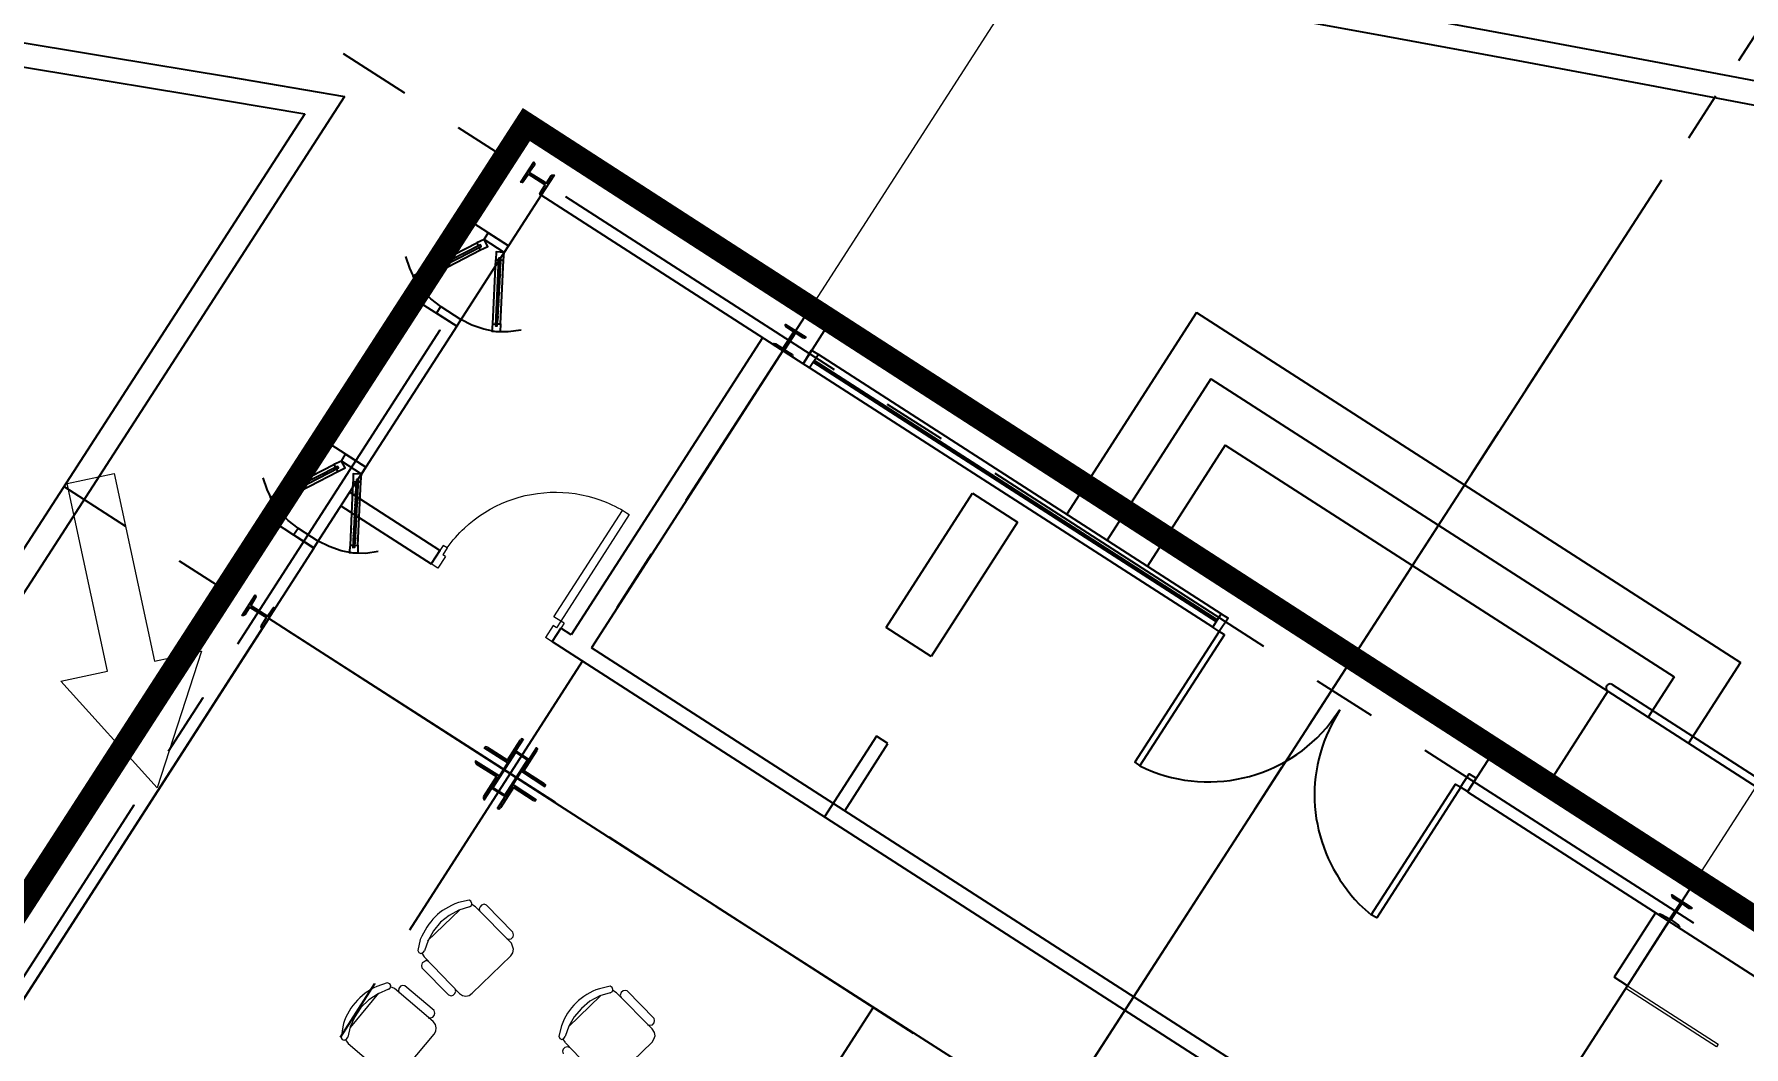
# Model space of a CAD drawing. Header units: inches. Extents: x -48022 to 80112, y -8164 to 5118.
# Drawn here: x 63636.1 to 64063.7, y -316.3 to -63 of the extents above; entities that cross this region are included whole.
import ezdxf
from ezdxf.xclip import XClip

# ---------------------------------------------------------------- set-up
doc = ezdxf.new("R2010")
doc.units = ezdxf.units.IN
doc.header["$LTSCALE"] = 10
doc.header["$XCLIPFRAME"] = 0
doc.header["$PDMODE"] = 32
doc.linetypes.add('Amconstr', pattern=[9999, 9999, 0])
doc.linetypes.add('CENTER', pattern=[2, 1.25, -0.25, 0.25, -0.25])
doc.layers.add('1_CAR', color=1, linetype='Continuous', lineweight=0)
doc.layers.add('A-DOOR', color=2, linetype='Continuous', lineweight=20)
for name, color, linetype in [('1_DIM', 1, 'Continuous'), ('coches', 7, 'Continuous'), ('FURN', 6, 'Continuous'), ('Plot Boundary', 1, 'Continuous'), ('RAMP LINE', 1, 'Continuous'), ('ROAD CL', 251, 'CENTER'), ('roads & footpath', 161, 'Continuous')]:
    doc.layers.add(name, color=color, linetype=linetype)
doc.styles.get("Standard").update_dxf_attribs({"font": 'sanss___.ttf'})
doc.dimstyles.new('STANDARD_WS', dxfattribs={"dimscale": 180, "dimtxt": 0.18, "dimasz": 0.0625, "dimexe": 0.1875, "dimexo": 0.0625, "dimgap": 0.09375, "dimtad": 0, "dimdec": 0, "dimzin": 3, "dimdsep": 46, "dimlunit": 4, "dimtxsty": 'Standard', "dimblk": 'DOT', "dimcen": 0.09375, "dimadec": 3, "dimazin": 0, "dimtfac": 1, "dimtdec": 0, "dimtofl": 0, "dimtmove": 1, "dimatfit": 3, "dimldrblk": 'CLOSED', "dimfxl": 0, "dimfrac": 2, "dimtolj": 1, "dimtzin": 3, "dimarcsym": 0})

# ---------------------------------------------------------------- blocks, each defined once
blk = doc.blocks.new('D 90')
at = {"color": 0, "linetype": 'ByBlock'}
for p, q in [((65291.7, 3446.52), (65292.8, 3446.52)), ((65291.7, 3446.52), (65291.7, 3440.52)), ((65292.8, 3446.52), (65292.8, 3444.33)), ((65329.76, 3446.52), (65329.76, 3444.33)), ((65329.76, 3446.52), (65331.07, 3446.52)), ((65331.07, 3446.52), (65331.07, 3440.52)), ((65292.8, 3444.33), (65293.89, 3444.33)), ((65293.89, 3444.33), (65293.89, 3440.52)), ((65328.89, 3444.33), (65328.89, 3440.52)), ((65328.89, 3444.33), (65328.89, 3440.52)), ((65328.89, 3444.33), (65329.76, 3444.33)), ((65291.7, 3440.52), (65293.89, 3440.52)), ((65328.89, 3440.52), (65331.07, 3440.52))]:
    blk.add_line(p, q, dxfattribs=at)
blk.add_lwpolyline([(65292.8, 3481.17), (65292.8, 3446.52), (65294.99, 3446.52), (65294.99, 3481.1)], dxfattribs=at)
blk.add_arc((65293.38, 3444.75), 36.43, 2.794, 90.9148, dxfattribs=at)
blk = doc.blocks.new('pdf plan')
at = {"color": 250, "linetype": 'Continuous', "lineweight": -2}
for p, q in [((602.512, 342.609), (601.983, 343.188)), ((601.999, 343.188), (602.594, 342.659)), ((611.46, 342.096), (612.088, 342.559))]:
    blk.add_line(p, q, dxfattribs=at)
at = {"color": 250, "linetype": 'Continuous', "lineweight": 20}
for p, q in [((607.639, 305.576), (607.639, 305.03)), ((609.012, 302.847), (609.492, 302.615))]:
    blk.add_line(p, q, dxfattribs=at)
at = {"color": 250, "linetype": 'Continuous', "lineweight": 9}
for p, q in [((602.082, 299.738), (602.082, 299.208)), ((603.455, 297.008), (603.951, 296.777)), ((605.175, 294.991), (605.241, 294.461)), ((606.812, 292.41), (607.308, 292.228))]:
    blk.add_line(p, q, dxfattribs=at)
at = {"color": 250, "linetype": 'Continuous', "lineweight": 5}
for points in [[(560.219, 411.961), (613.809, 358.338), (613.809, 358.338)], [(610.732, 306.999), (610.6, 307.098), (610.467, 307.197), (610.302, 307.197), (610.104, 307.131)], [(610.732, 306.999), (612.121, 304.749), (612.121, 304.749)], [(611.989, 304.154), (609.872, 302.864), (609.872, 302.864)]]:
    blk.add_lwpolyline(points, dxfattribs=at)
at = {"color": 250, "linetype": 'Continuous', "lineweight": -2}
for points in [[(607.226, 348.414), (633.623, 374.845), (635.707, 372.794), (637.328, 374.448), (633.623, 378.153), (605.572, 350.068)], [(615.76, 357.081), (615.826, 357.114), (615.893, 357.081), (615.066, 356.287), (615.032, 356.32), (615.066, 356.387), (615.363, 356.717), (614.702, 357.412), (614.371, 357.081), (614.305, 357.081), (614.239, 357.081), (615.066, 357.908), (615.099, 357.875), (615.066, 357.776), (614.768, 357.478), (615.429, 356.784)], [(606.928, 348.133), (606.382, 348.679), (606.663, 348.96), (607.209, 348.414)], [(612.088, 342.559), (606.729, 347.918), (606.928, 348.15), (612.287, 342.791)], [(596.756, 337.978), (596.194, 338.524), (596.475, 338.805), (597.021, 338.242)], [(602.611, 333.082), (597.236, 338.457), (597.021, 338.242), (602.379, 332.867)], [(579.968, 321.19), (569.234, 310.455), (571.301, 308.371), (569.647, 306.717), (565.926, 310.455), (578.314, 322.827)], [(579.968, 321.19), (579.406, 321.736), (579.687, 322.017), (580.233, 321.454)], [(579.406, 320.76), (579.472, 320.776), (579.554, 320.76), (578.727, 319.933), (578.694, 319.999), (578.727, 320.082), (579.025, 320.379), (578.347, 321.074), (578.033, 320.76), (577.967, 320.743), (577.917, 320.76), (578.727, 321.587), (578.761, 321.521), (578.727, 321.454), (578.413, 321.14), (579.108, 320.445)], [(568.407, 309.744), (568.44, 309.695), (568.407, 309.628), (567.58, 310.455), (567.646, 310.472), (567.728, 310.455), (568.026, 310.125), (568.721, 310.836), (568.407, 311.134), (568.39, 311.183), (568.407, 311.282), (569.234, 310.455), (569.167, 310.406), (569.101, 310.455), (568.787, 310.753), (568.109, 310.075)], [(571.582, 308.107), (570.755, 307.28), (570.474, 307.544), (571.301, 308.371)], [(571.797, 307.776), (574.989, 306.932), (575.006, 307.015), (571.814, 307.892)], [(572.194, 307.693), (571.996, 307.743), (572.029, 307.826), (572.211, 307.759)], [(572.475, 307.611), (572.277, 307.677), (572.293, 307.743), (572.492, 307.693)], [(572.757, 307.544), (572.575, 307.594), (572.591, 307.677), (572.79, 307.611)], [(573.038, 307.462), (572.856, 307.528), (572.872, 307.594), (573.054, 307.544)], [(573.319, 307.396), (573.12, 307.445), (573.154, 307.511), (573.335, 307.462)], [(571.814, 303.839), (571.913, 303.873), (571.053, 307.065), (570.97, 307.048)], [(573.617, 307.313), (573.418, 307.379), (573.435, 307.445), (573.633, 307.379)], [(573.881, 307.247), (573.699, 307.296), (573.716, 307.362), (573.914, 307.313)], [(574.162, 307.164), (573.964, 307.214), (573.997, 307.296), (574.179, 307.23)], [(574.46, 307.081), (574.262, 307.147), (574.295, 307.214), (574.46, 307.164)], [(574.741, 307.015), (574.543, 307.065), (574.559, 307.147), (574.758, 307.081)], [(572.955, 303.426), (574.609, 305.08), (580.381, 299.291), (578.727, 297.637)], [(574.609, 305.08), (573.782, 304.253), (573.501, 304.518), (574.328, 305.345)], [(595.648, 304.518), (595.582, 304.567), (595.515, 304.518), (596.475, 303.575), (597.451, 304.518), (597.368, 304.567), (597.302, 304.518), (596.475, 303.691)], [(596.971, 301.987), (595.433, 303.492), (595.995, 304.038), (597.517, 302.533)], [(596.971, 302.037), (595.515, 303.492), (595.995, 303.972), (597.451, 302.533)], [(597.302, 301.491), (597.368, 301.474), (597.451, 301.491), (596.475, 302.467), (595.515, 301.491), (595.582, 301.474), (595.648, 301.491), (596.475, 302.318)], [(580.663, 299.01), (579.836, 298.199), (579.554, 298.464), (580.381, 299.291)], [(580.878, 298.729), (584.07, 297.852), (584.086, 297.951), (580.894, 298.811)], [(581.275, 298.613), (581.093, 298.662), (581.109, 298.745), (581.291, 298.679)], [(581.556, 298.53), (581.357, 298.596), (581.374, 298.662), (581.572, 298.613)], [(581.853, 298.464), (581.655, 298.514), (581.672, 298.596), (581.87, 298.53)], [(582.118, 298.381), (581.936, 298.447), (581.953, 298.514), (582.151, 298.464)], [(582.399, 298.315), (582.201, 298.365), (582.234, 298.431), (582.416, 298.381)], [(582.697, 298.232), (582.499, 298.299), (582.532, 298.365), (582.697, 298.315)], [(580.894, 294.759), (580.993, 294.776), (580.133, 297.984), (580.051, 297.951)], [(582.962, 298.166), (582.78, 298.216), (582.796, 298.282), (582.995, 298.232)], [(583.243, 298.084), (583.061, 298.133), (583.077, 298.216), (583.259, 298.15)], [(583.541, 298.001), (583.342, 298.067), (583.375, 298.133), (583.541, 298.084)], [(583.822, 297.935), (583.623, 297.984), (583.64, 298.067), (583.838, 298.001)], [(582.052, 294.362), (583.706, 295.983), (625.783, 253.872), (624.129, 252.252)], [(583.689, 295.983), (582.862, 295.156), (582.581, 295.437), (583.408, 296.264)], [(586.17, 292.013), (586.187, 291.931), (586.17, 291.865), (585.343, 292.692), (585.41, 292.725), (585.459, 292.692), (585.79, 292.394), (586.468, 293.072), (586.17, 293.386), (586.121, 293.452), (586.17, 293.519), (586.997, 292.692), (586.915, 292.658), (586.849, 292.692), (586.518, 293.006), (585.856, 292.311)]]:
    blk.add_lwpolyline(points, close=True, dxfattribs=at)
at = {"color": 250, "linetype": 'Continuous', "lineweight": 9}
for points in [[(538.932, 360.555), (577.487, 322.017), (577.487, 322.017)], [(609.856, 306.949), (609.905, 307.065), (609.905, 307.197), (609.839, 307.28), (609.723, 307.329), (609.624, 307.329)], [(607.953, 305.51), (607.986, 304.981), (608.135, 304.451), (608.4, 303.972), (608.714, 303.542), (609.111, 303.194), (609.574, 302.913)], [(609.144, 303.161), (607.986, 305.014), (607.986, 305.014)], [(609.492, 302.615), (609.607, 302.632), (609.674, 302.715), (609.64, 302.831), (609.574, 302.913)], [(609.674, 302.764), (609.856, 302.847), (609.856, 302.847)], [(610.137, 302.996), (610.071, 302.897), (610.087, 302.781), (610.153, 302.682), (610.236, 302.632), (610.368, 302.632)], [(602.462, 299.969), (604.563, 301.309), (604.563, 301.309)], [(604.05, 301.491), (602.495, 300.515), (602.495, 300.515)], [(604.282, 301.127), (604.348, 301.243), (604.348, 301.342), (604.282, 301.458), (604.182, 301.491), (604.05, 301.491)], [(605.158, 301.16), (605.042, 301.276), (604.877, 301.342), (604.712, 301.342), (604.563, 301.309)], [(605.158, 301.16), (606.548, 298.927), (606.548, 298.927)], [(602.462, 299.969), (602.313, 299.82), (602.313, 299.82)], [(602.495, 300.515), (602.429, 300.416), (602.446, 300.283), (602.512, 300.201), (602.594, 300.135), (602.727, 300.135)], [(602.396, 299.688), (602.363, 299.804), (602.264, 299.837), (602.148, 299.82), (602.082, 299.738)], [(602.396, 299.688), (602.446, 299.142), (602.594, 298.629), (602.826, 298.15), (603.173, 297.72), (603.57, 297.372), (604.033, 297.091)], [(603.587, 297.339), (602.446, 299.192), (602.446, 299.192)], [(606.432, 298.315), (604.315, 297.008), (604.315, 297.008)], [(606.432, 298.315), (606.548, 298.447), (606.614, 298.596), (606.614, 298.762), (606.548, 298.927)], [(606.382, 297.786), (604.811, 296.793), (604.811, 296.793)], [(606.382, 297.786), (606.448, 297.902), (606.432, 298.001), (606.382, 298.1), (606.283, 298.166), (606.151, 298.166)], [(603.951, 296.777), (604.05, 296.81), (604.116, 296.893), (604.1, 297.008), (604.033, 297.091)], [(604.116, 296.942), (604.315, 297.008), (604.315, 297.008)], [(604.579, 297.174), (604.513, 297.075), (604.546, 296.959), (604.579, 296.86), (604.695, 296.793), (604.811, 296.793)], [(606.978, 296.942), (605.489, 295.801), (605.489, 295.801)], [(607.49, 296.777), (605.522, 295.272), (605.522, 295.272)], [(607.259, 296.578), (607.292, 296.694), (607.275, 296.81), (607.209, 296.893), (607.11, 296.942), (606.978, 296.942)], [(607.656, 292.493), (609.624, 293.998), (609.723, 294.131), (609.789, 294.296), (609.773, 294.461), (609.707, 294.61), (608.102, 296.694), (607.97, 296.81), (607.821, 296.86), (607.656, 296.86), (607.49, 296.777)], [(605.489, 295.801), (605.456, 295.685), (605.472, 295.586), (605.555, 295.487), (605.671, 295.437), (605.77, 295.454)], [(605.489, 294.974), (605.456, 295.073), (605.34, 295.123), (605.241, 295.106), (605.175, 294.991)], [(605.522, 295.272), (605.39, 295.106), (605.39, 295.106)], [(605.489, 294.974), (605.605, 294.445), (605.787, 293.932), (606.068, 293.485), (606.448, 293.089), (606.878, 292.774), (607.358, 292.543)], [(605.572, 294.461), (606.911, 292.758), (606.911, 292.758)], [(607.308, 292.228), (607.408, 292.262), (607.457, 292.344), (607.441, 292.46), (607.358, 292.543)], [(607.457, 292.41), (607.656, 292.493), (607.656, 292.493)]]:
    blk.add_lwpolyline(points, dxfattribs=at)
at = {"color": 250, "linetype": 'Continuous', "lineweight": -2}
for points in [[(621.582, 350.565), (613.809, 358.338), (613.809, 358.338)], [(615.826, 357.842), (604.811, 346.827), (604.811, 346.827)], [(602.594, 344.627), (600.395, 342.41), (600.395, 342.41)], [(598.195, 340.211), (587.179, 329.212), (587.179, 329.212)], [(596.194, 338.524), (579.687, 322.017), (579.687, 322.017)], [(596.442, 338.275), (579.935, 321.752), (579.935, 321.752)], [(596.524, 338.209), (580.001, 321.686), (580.001, 321.686)], [(596.756, 337.978), (580.233, 321.454), (580.233, 321.454)], [(584.98, 327.012), (582.78, 324.795), (582.78, 324.795)], [(580.58, 322.629), (569.564, 311.613), (569.564, 311.613)], [(615.926, 322.48), (604.943, 311.464), (604.943, 311.464)], [(585.261, 314.21), (577.487, 322.017), (577.487, 322.017)], [(589.66, 309.81), (587.461, 312.01), (587.461, 312.01)], [(567.365, 309.413), (565.165, 307.214), (565.165, 307.214)], [(602.727, 309.265), (600.527, 307.065), (600.527, 307.065)], [(574.609, 305.08), (571.301, 308.371), (571.301, 308.371)], [(571.913, 307.859), (571.946, 307.991), (571.582, 308.107), (571.466, 307.726), (571.847, 307.627), (571.88, 307.759)], [(574.857, 306.833), (571.847, 307.627), (571.847, 307.627)], [(574.94, 307.197), (571.946, 307.991), (571.946, 307.991)], [(575.453, 308.107), (575.403, 307.478), (575.271, 306.899), (575.023, 306.337), (574.708, 305.808), (574.328, 305.345)], [(602.876, 296.612), (591.86, 307.611), (591.86, 307.611)], [(571.086, 306.949), (571.218, 306.999), (571.119, 307.379), (570.755, 307.28), (570.838, 306.899), (570.987, 306.932)], [(571.648, 303.889), (570.838, 306.899), (570.838, 306.899)], [(572.029, 303.988), (571.218, 306.999), (571.218, 306.999)], [(574.923, 307.065), (574.94, 307.197), (575.32, 307.098), (575.221, 306.717), (574.857, 306.833), (574.907, 306.949)], [(562.965, 305.014), (550.113, 292.129), (550.113, 292.129)], [(573.501, 304.518), (573.038, 304.121), (572.508, 303.806), (571.963, 303.575), (571.351, 303.442), (570.755, 303.376)], [(587.477, 291.368), (574.609, 304.253), (574.609, 304.253)], [(598.311, 304.865), (587.328, 293.849), (587.328, 293.849)], [(571.896, 303.955), (572.029, 303.988), (572.128, 303.608), (571.748, 303.525), (571.648, 303.889), (571.797, 303.922)], [(594.97, 303.972), (594.937, 303.906), (594.97, 303.839)], [(594.97, 303.972), (595.929, 303.012), (594.97, 302.037)], [(594.97, 302.185), (595.797, 303.012), (594.97, 303.839)], [(597.996, 302.037), (597.021, 303.012), (597.996, 303.972)], [(597.996, 303.839), (597.169, 303.012), (597.996, 302.185)], [(597.996, 303.839), (598.029, 303.906), (597.996, 303.972)], [(594.97, 302.185), (594.937, 302.103), (594.97, 302.037)], [(597.996, 302.037), (598.029, 302.103), (597.996, 302.185)], [(583.689, 295.983), (580.381, 299.291), (580.381, 299.291)], [(580.15, 297.869), (580.299, 297.918), (580.199, 298.299), (579.836, 298.199), (579.918, 297.802), (580.067, 297.852)], [(580.993, 298.778), (581.026, 298.911), (580.663, 299.01), (580.563, 298.629), (580.944, 298.547), (580.96, 298.679)], [(583.938, 297.753), (580.944, 298.547), (580.944, 298.547)], [(584.02, 298.1), (581.026, 298.911), (581.026, 298.911)], [(584.533, 299.01), (584.5, 298.398), (584.351, 297.802), (584.119, 297.257), (583.789, 296.727), (583.408, 296.264)], [(580.729, 294.809), (579.918, 297.802), (579.918, 297.802)], [(581.109, 294.908), (580.299, 297.918), (580.299, 297.918)], [(584.004, 297.984), (584.02, 298.1), (584.401, 298.017), (584.301, 297.637), (583.938, 297.753), (583.971, 297.869)], [(582.581, 295.437), (582.118, 295.04), (581.589, 294.726), (581.026, 294.494), (580.431, 294.362), (579.836, 294.296)], [(580.977, 294.875), (581.109, 294.908), (581.208, 294.527), (580.828, 294.445), (580.729, 294.809), (580.878, 294.842)], [(607.275, 292.195), (605.075, 294.395), (605.075, 294.395)], [(585.128, 291.65), (582.929, 289.45), (582.929, 289.45)], [(591.877, 286.969), (589.677, 289.169), (589.677, 289.169)], [(580.729, 287.25), (567.861, 274.398), (567.861, 274.398)], [(605.092, 273.753), (594.076, 284.769), (594.076, 284.769)]]:
    blk.add_lwpolyline(points, dxfattribs=at)
at = {"color": 250, "linetype": 'Continuous', "lineweight": 20}
for points in [[(572.955, 303.426), (572.806, 303.294), (569.498, 306.602), (569.647, 306.717)], [(608.02, 305.808), (610.104, 307.131), (610.104, 307.131)], [(609.624, 307.329), (608.036, 306.337), (608.036, 306.337)], [(608.02, 305.808), (607.871, 305.659), (607.871, 305.659)], [(608.036, 306.337), (607.986, 306.238), (607.986, 306.138), (608.053, 306.023), (608.168, 305.957), (608.268, 305.99)], [(607.953, 305.51), (607.904, 305.626), (607.821, 305.659), (607.722, 305.659), (607.639, 305.576)], [(582.035, 294.346), (581.887, 294.213), (578.579, 297.521), (578.727, 297.637)]]:
    blk.add_lwpolyline(points, dxfattribs=at)
at = {"color": 250, "linetype": 'Continuous', "lineweight": -2}
for points in [[(602.611, 333.082), (604.827, 335.861), (604.794, 339.896), (602.512, 342.609)], [(602.594, 342.659), (605.142, 340.541), (608.648, 340.376), (611.46, 342.096)]]:
    blk.add_open_spline(points, degree=3, dxfattribs=at)
at = {"color": 250, "linetype": 'Continuous', "lineweight": 20}
blk.add_open_spline([(607.639, 305.03), (607.738, 304.104), (608.235, 303.343), (609.012, 302.847)], degree=3, dxfattribs=at)
at = {"color": 250, "linetype": 'Continuous', "lineweight": 9}
for points in [[(602.082, 299.208), (602.214, 298.216), (602.661, 297.571), (603.455, 297.008)], [(605.241, 294.461), (605.406, 293.585), (606.002, 292.791), (606.812, 292.41)]]:
    blk.add_open_spline(points, degree=3, dxfattribs=at)
at = {"layer": 'A-DOOR', "color": 250}
blk.add_lwpolyline([(618.225, 353.922), (618.116, 354.031), (621.836, 357.751), (621.945, 357.642)], close=True, dxfattribs=at)
at = {"layer": 'FURN', "color": 250, "linetype": 'Amconstr', "lineweight": 25}
for p, q in [((618.116, 354.031), (615.474, 356.673)), ((614.923, 356.121), (617.565, 353.48)), ((618.116, 354.031), (617.565, 353.48)), ((590.619, 306.37), (628.198, 343.949)), ((627.096, 343.949), (591.322, 308.175)), ((598.945, 321.309), (598.474, 320.838)), ((598.474, 320.838), (601.781, 317.531)), ((601.701, 318.553), (598.945, 321.309)), ((590.495, 307.348), (590.068, 306.921)), ((590.068, 306.921), (590.619, 306.37)), ((585.108, 301.96), (581.41, 298.263)), ((585.108, 301.96), (585.659, 301.409)), ((581.961, 297.711), (585.659, 301.409))]:
    blk.add_line(p, q, dxfattribs=at)
blk.add_lwpolyline([(587.88, 327.927), (589.726, 329.774), (595.235, 324.265), (593.389, 322.418)], close=True, dxfattribs=at)
for points in [[(579.146, 320.351), (591.322, 308.175)], [(578.319, 319.524), (590.495, 307.348)], [(613.011, 319.533), (586.584, 293.105)], [(611.36, 317.881), (647.714, 281.526)], [(586.584, 293.105), (622.939, 256.75)]]:
    blk.add_lwpolyline(points, dxfattribs=at)
at = {"layer": 'Plot Boundary', "color": 5, "linetype": 'ByBlock'}
blk.add_lwpolyline([(565.714, 310.479), (633.625, 378.151), (726.055, 285.395), (658.145, 217.723)], close=True, dxfattribs=at)
at = {"layer": 'RAMP LINE', "color": 250, "linetype": 'Amconstr', "lineweight": 25}
for p, q in [((603.61, 356.412), (623.451, 376.253)), ((603.885, 356.136), (623.727, 375.977)), ((581.594, 340.458), (603.883, 362.748)), ((603.883, 362.748), (607.192, 359.443)), ((584.901, 340.458), (603.884, 359.442)), ((603.884, 359.442), (605.539, 357.789)), ((588.207, 340.458), (603.885, 356.136)), ((603.885, 356.136), (607.763, 352.263)), ((581.594, 340.458), (589.861, 332.191)), ((584.901, 340.458), (591.514, 333.844)), ((588.207, 340.458), (593.168, 335.498))]:
    blk.add_line(p, q, dxfattribs=at)
blk.add_arc((603.747, 356.274), 0.195, 135, 315, dxfattribs=at)
at = {"layer": 'ROAD CL', "ltscale": 5}
blk.add_lwpolyline([(704.059, 239.558), (552.829, 391.321), (159.011, 392.014)], dxfattribs=at)
at = {"layer": 'A-DOOR', "color": 250, "xscale": -0.1781814097987547, "yscale": 0.1781814097987547, "zscale": 0.1781814097987547, "rotation": 44.9999999999995}
blk.add_blockref('D 90', (9250.418, 8099.203), dxfattribs=at)
blk = doc.blocks.new('A$C6C2F1E0A')
at = {"layer": 'coches', "color": 0, "linetype": 'ByBlock', "lineweight": -3}
for p, q in [((3.4542, 0.86), (2.8826, 0.8504)), ((2.0911, 0.5386), (1.9944, 0.6884)), ((2.1225, 0.5382), (2.0257, 0.688)), ((2.6813, 0.5431), (2.584, 0.6874)), ((2.7121, 0.5441), (2.6153, 0.6876)), ((1.9204, 0.5371), (1.7571, 0.6108)), ((3.0398, 0.5362), (2.706, 0.5442)), ((3.3128, 0.5185), (3.0398, 0.5362)), ((3.3494, 0.5005), (2.9235, 0.5046)), ((3.5416, 0.5036), (3.3128, 0.5185)), ((3.8432, 0.479), (3.5416, 0.5036)), ((3.7487, 0.4614), (3.6696, 0.4628)), ((4.1277, 0.4533), (3.8432, 0.479)), ((2.8808, 0.4522), (2.8808, 0)), ((2.9359, 0), (2.9359, 0.4315)), ((3.6103, 0.4109), (3.6103, 0)), ((3.9199, 0), (3.9199, 0.3662)), ((0.7567, 0.2526), (1.3459, 0.2734)), ((1.3431, 0.2526), (0.7567, 0.2526)), ((3.5213, 0), (3.5213, 0.2741)), ((2.8808, 0), (2.8808, -0.4522)), ((2.9359, -0.4315), (2.9359, 0)), ((3.5213, -0.2741), (3.5213, 0)), ((3.6103, 0), (3.6103, -0.4109)), ((3.9199, -0.3662), (3.9199, 0)), ((0.7567, -0.2526), (1.3459, -0.2734)), ((1.3431, -0.2526), (0.7567, -0.2526)), ((4.1277, -0.4533), (3.8432, -0.479)), ((2.9235, -0.5046), (3.3494, -0.5005)), ((3.0398, -0.5362), (3.3128, -0.5185)), ((3.3128, -0.5185), (3.5416, -0.5036)), ((3.8432, -0.479), (3.5416, -0.5036)), ((3.6696, -0.4628), (3.7487, -0.4614)), ((1.9867, -0.5662), (1.6982, -0.6919)), ((1.7571, -0.6108), (1.9204, -0.5371)), ((2.0564, -0.5443), (1.9631, -0.6888)), ((2.0911, -0.5386), (1.9944, -0.6884)), ((2.6813, -0.5431), (2.584, -0.6874)), ((2.7121, -0.5441), (2.6153, -0.6876)), ((2.706, -0.5442), (3.0398, -0.5362)), ((1.6982, -0.6919), (2.2755, -0.685)), ((2.2755, -0.685), (2.6252, -0.6877)), ((1.7087, -0.7774), (2.3649, -0.7774)), ((2.8826, -0.8504), (3.4542, -0.86))]:
    blk.add_line(p, q, dxfattribs=at)
for points in [[(2.4211, 0.7727, -0.024995), (2.3649, 0.7774), (1.7087, 0.7774, -0.093665), (1.5974, 0.7774, -0.044974), (1.4405, 0.7735, 0.242846), (1.5401, 0.724, -0.066443), (1.6727, 0.7081, 0.284222), (1.6982, 0.6919)], [(2.6153, 0.6876), (2.2755, 0.685), (1.6982, 0.6919), (1.9867, 0.5662, 0.071916), (2.0911, 0.5386, 0.014486), (2.8279, 0.5484, 0.015753), (3.2087, 0.5707, 0.648), (3.2017, 0.6084, 0.010841), (3.0873, 0.6335, 0.038718), (2.6252, 0.6877, 0.192613), (2.6092, 0.7832)]]:
    blk.add_lwpolyline(points, format="xyb", dxfattribs=at)
blk.add_lwpolyline([(2.6252, 0.6877), (2.6153, 0.6876)], dxfattribs=at)
blk.add_circle((0.275, -0.0017), 0.0266, dxfattribs=at)
for centre, radius, start, end in [((1.7752, 0.7496), 0.18, 109.85695, 171.1321), ((1.7219, 0.8973), 0.023, 356.13516, 109.85695), ((1.4736, 0.914), 0.2719, 329.83147, 356.13516), ((2.5659, 1.4437), 0.6619, 268.18931, 293.59081), ((2.8975, 0.6843), 0.1668, 95.12242, 113.59081), ((2.6551, -2.645), 3.595, 69.1236, 77.1575), ((0.9887, -2.0318), 2.8415, 80.85021, 105.00206), ((2.4813, 0.5825), 0.227, 85.39138, 120.85301), ((2.4612, 0.7257), 0.0619, 53.33997, 130.5245), ((2.4581, 0.82), 0.06, 231.90676, 311.95772), ((2.4402, 1.3367), 0.5643, 275.8996, 280.69871), ((2.4938, 0.7469), 0.0622, 34.57428, 84.64578), ((0.4296, 0.38), 0.3767, 117.9341, 165.85615), ((0.7977, 0.2532), 0.7126, 139.8356, 163.0263), ((0.4308, 0.5028), 0.2498, 127.02801, 151.65316), ((0.3114, 0.6339), 0.0561, 99.1163, 164.11784), ((0.321, 0.6038), 0.1065, 37.99011, 112.40952), ((0.3182, 0.5915), 0.0991, 44.31791, 99.1163), ((1.2746, 0.6536), 0.0587, 88.98132, 160.02912), ((1.2956, 0.4042), 0.3088, 80.02438, 93.71103), ((1.3221, 0.6388), 0.0745, 24.00087, 68.75294), ((1.6971, 0.4492), 0.2427, 89.73105, 135.96054), ((3.9569, 0.792), 0.1279, 198.90691, 239.4435), ((3.7377, 0.3674), 0.3994, 12.42516, 60.19738), ((3.7939, 0.2803), 0.4564, 36.82, 71.82482), ((-7.4901, 47.7841), 48.0196, 279.19046, 280.81792), ((0.344, 0.5496), 0.1512, 151.65316, 191.62861), ((0.4679, 0.5894), 0.2188, 164.11784, 200.1268), ((0.3111, 0.5845), 0.1091, 356.06249, 44.31791), ((0.2902, 0.5797), 0.1456, 327.37293, 37.99011), ((1.2607, 0.6657), 0.0421, 169.10567, 256.39493), ((1.2886, 0.7807), 0.1605, 256.39493, 281.29174), ((1.2703, 0.9089), 0.2899, 279.86313, 292.32109), ((1.3695, 0.6604), 0.0224, 299.10341, 22.98323), ((1.7918, 0.4176), 0.2878, 130.3021, 163.31049), ((1.6481, 0.4328), 0.2087, 58.53858, 101.74101), ((3.7678, 0.3769), 0.3291, 38.54914, 67.8682), ((0.2791, 0.5867), 0.1411, 318.95521, 356.06249), ((3.4871, -0.031), 2.1627, 163.09134, 179.17929), ((1.9007, 0.4722), 0.0678, 345.77402, 73.14523), ((3.3608, 0.253), 0.7414, 5.95875, 26.34666), ((2.3409, -0.0114), 1.9041, 0.34287, 17.26818), ((2.1435, -0.0519), 2.1441, 165.85615, 178.61373), ((0.1756, 0.443), 0.0622, 163.0263, 273.45026), ((0.2666, 0.5336), 0.0721, 191.62861, 237.79273), ((0.308, 0.5995), 0.1499, 237.79273, 290.48626), ((0.3302, 0.5422), 0.0734, 202.56308, 318.95521), ((0.3234, 0.5584), 0.1061, 290.48626, 327.37293), ((3.06, 0.0374), 1.6118, 163.31049, 178.57885), ((2.9308, 0.4551), 0.05, 98.3498, 183.33875), ((3.0165, 0.4339), 0.0806, 119.42208, 181.65312), ((3.3325, 0.1555), 0.3454, 69.32835, 87.20771), ((3.4301, 0.4141), 0.069, 24.94692, 69.32835), ((-3.9192, 0.0537), 7.4743, 359.5886, 3.4511), ((3.6665, 0.4065), 0.0564, 86.79264, 175.49073), ((3.6875, -0.2719), 0.7359, 77.71567, 85.23253), ((1.9889, -0.0174), 1.8528, 167.58364, 179.46145), ((5.525, -0.0229), 3.5905, 172.34206, 179.63419), ((3.0744, 0.2853), 0.4471, 358.55631, 20.67884), ((3.8233, 0.3516), 0.0977, 8.59287, 77.71567), ((1.7875, -0.0264), 2.3889, 0.63256, 11.58336), ((1.8688, 0.0207), 2.2507, 359.47261, 7.89724), ((1.4326, 0.0811), 0.0143, 16.92116, 209.45203), ((-0.6122, -0.541), 2.1517, 1.60447, 16.92116), ((2.1435, 0.0519), 2.1441, 181.38627, 194.14385), ((1.9889, 0.0174), 1.8528, 180.53855, 192.41636), ((3.4871, 0.031), 2.1627, 180.82071, 196.90866), ((-1.1227, -0.6903), 2.6552, 8.26267, 16.7299), ((5.525, 0.0229), 3.5905, 180.36581, 187.65794), ((-3.9192, -0.0537), 7.4743, 356.5489, 0.4114), ((1.8688, -0.0207), 2.2507, 352.10276, 0.52739), ((1.7875, 0.0264), 2.3889, 348.41664, 359.36744), ((2.3409, 0.0114), 1.9041, 342.73182, 359.65713), ((3.06, -0.0374), 1.6118, 179.61793, 185.96863), ((1.4139, -0.1142), 0.0107, 20.45887, 234.64631), ((-0.7485, -0.9696), 2.3164, 12.84625, 21.43842), ((-0.8687, -0.9658), 2.4469, 10.48062, 20.45887), ((3.0744, -0.2853), 0.4471, 339.32116, 1.44369), ((3.06, -0.0374), 1.6118, 189.56808, 196.68951), ((3.2721, -0.0521), 1.7857, 188.26267, 193.89024), ((3.8233, -0.3516), 0.0977, 282.28433, 351.40713), ((3.3608, -0.253), 0.7414, 333.65334, 354.04125), ((0.1756, -0.443), 0.0622, 86.54974, 196.9737), ((-7.4901, -47.7841), 48.0196, 79.18208, 80.80954), ((0.308, -0.5995), 0.1499, 69.51374, 122.20727), ((1.7168, -0.4074), 0.2121, 192.84625, 212.26338), ((1.9007, -0.4722), 0.0678, 286.85477, 14.22598), ((2.9308, -0.4551), 0.05, 176.66125, 261.6502), ((3.0165, -0.4339), 0.0806, 178.34688, 240.57792), ((3.4301, -0.4141), 0.069, 290.67165, 335.05308), ((3.6665, -0.4065), 0.0564, 184.50927, 273.20736), ((3.6875, 0.2719), 0.7359, 274.76747, 282.28433), ((3.7377, -0.3674), 0.3994, 299.80262, 347.57484), ((0.4296, -0.38), 0.3767, 194.14385, 242.0659), ((0.7977, -0.2532), 0.7126, 196.9737, 220.1644), ((0.344, -0.5496), 0.1512, 168.37139, 208.34684), ((0.2666, -0.5336), 0.0721, 122.20727, 168.37139), ((0.4679, -0.5894), 0.2188, 159.8732, 195.88216), ((0.3302, -0.5422), 0.0734, 41.04479, 157.43692), ((0.3234, -0.5584), 0.1061, 32.62707, 69.51374), ((0.2791, -0.5867), 0.1411, 3.93751, 41.04479), ((0.2902, -0.5797), 0.1456, 322.00989, 32.62707), ((1.7918, -0.4176), 0.2878, 196.68951, 229.6979), ((3.3325, -0.1555), 0.3454, 272.79229, 290.67165), ((0.3111, -0.5845), 0.1091, 315.68209, 3.93751), ((2.1341, -0.9137), 0.3775, 96.53422, 112.98783), ((2.2909, -13.2565), 12.7194, 87.58033, 90.89993), ((2.6644, -6.601), 6.0548, 84.84276, 88.4528), ((3.1968, -0.588), 0.021, 283.61609, 55.38907), ((3.7678, -0.3769), 0.3291, 292.1318, 321.45086), ((3.7939, -0.2803), 0.4564, 288.17518, 323.18), ((0.4308, -0.5028), 0.2498, 208.34684, 232.97199), ((0.3114, -0.6339), 0.0561, 195.88216, 260.8837), ((0.321, -0.6038), 0.1065, 247.59048, 322.00989), ((0.3182, -0.5915), 0.0991, 260.8837, 315.68209), ((1.2607, -0.6657), 0.0421, 103.60507, 190.89433), ((1.2746, -0.6536), 0.0587, 199.97088, 271.01868), ((1.2886, -0.7807), 0.1605, 78.70826, 103.60507), ((1.2703, -0.9089), 0.2899, 67.67891, 80.13687), ((1.3221, -0.6388), 0.0745, 291.24706, 335.99913), ((1.3695, -0.6604), 0.0224, 337.01677, 60.89659), ((1.6971, -0.4492), 0.2427, 224.03946, 270.26895), ((1.6481, -0.4328), 0.2087, 258.25899, 301.46142), ((2.5065, 2.3187), 3.0087, 272.26238, 281.13154), ((2.566, 2.0162), 2.7005, 281.13154, 283.61609), ((3.9569, -0.792), 0.1279, 120.5565, 161.09309), ((0.9887, 2.0318), 2.8415, 254.99794, 279.14979), ((1.2956, -0.4042), 0.3088, 266.28897, 279.97562), ((1.5382, -0.8452), 0.1212, 89.09837, 143.69754), ((1.5465, -0.2194), 0.5047, 269.27606, 284.48143), ((1.6985, -0.7206), 0.0287, 90.58995, 154.05522), ((2.4978, -0.7154), 0.1304, 328.65744, 12.26701), ((2.6551, 2.645), 3.595, 282.8425, 290.8764), ((1.4973, -1.6457), 0.8741, 83.42096, 93.72121), ((1.6531, -1.0719), 0.2997, 79.29804, 100.70196), ((1.7752, -0.7496), 0.18, 188.8679, 250.14305), ((1.4736, -0.914), 0.2719, 3.86484, 30.16853), ((2.4402, -1.3367), 0.5643, 91.93861, 97.66574), ((2.4813, -0.5825), 0.227, 239.14699, 274.60862), ((2.4581, -0.82), 0.06, 48.04228, 128.09324), ((2.4612, -0.7257), 0.0619, 229.4755, 306.66003), ((2.4402, -1.3367), 0.5643, 79.30129, 84.1004), ((2.4938, -0.7469), 0.0622, 275.35422, 325.42572), ((2.5659, -1.4437), 0.6619, 66.40919, 91.81069), ((1.7219, -0.8973), 0.023, 250.14305, 3.86484), ((2.8975, -0.6843), 0.1668, 246.40919, 264.87758)]:
    blk.add_arc(centre, radius, start, end, dxfattribs=at)
blk = doc.blocks.new('*U116')
at = {"layer": '1_CAR', "color": 156, "xscale": 56.28592714387036, "yscale": 56.28592714387036, "zscale": 56.28592714387036}
for p, rotation in [((1316.6, 8567.17), 176.3875821970292), ((981.6, 8420.21), 356.3168846967408)]:
    blk.add_blockref('A$C6C2F1E0A', p, dxfattribs=dict(at, rotation=rotation))
blk = doc.blocks.new('*U117')
at = {"color": 0, "linetype": 'ByBlock', "lineweight": -2, "transparency": 16777216, "rotation": 352.4800607322161}
blk.add_blockref('*U116', (61976.81, -8211.7), dxfattribs=at)
blk = doc.blocks.new('_Dot')
at = {"color": 0, "linetype": 'ByBlock', "lineweight": -2}
blk.add_line((-0.5, 0), (-1, 0), dxfattribs=at)
at = {"color": 0, "linetype": 'ByBlock', "const_width": 0.5}
blk.add_lwpolyline([(-0.25, 0, 1), (0.25, 0, 1)], format="xyb", close=True, dxfattribs=at)
blk = doc.blocks.new('*D201')
at = {"layer": '1_DIM', "color": 0, "lineweight": -2, "transparency": 16777216}
blk.add_line((66319.12, -277.29), (66319.12, 641.74), dxfattribs=at)
for start, end in [(90.060638, 95.578407), (96.552079, 102.069847)]:
    blk.add_arc((66319.12, -10021.85), 10629.84, start, end, dxfattribs=at)
at = {"layer": 'Defpoints', "color": 0, "transparency": 16777216}
for p in [(63731.75, 2015.89), (65569.57, 581.53), (64150.66, 66.92), (66319.12, -288.54), (66319.12, -1080.54)]:
    blk.add_point(p, dxfattribs=at)
at = {"layer": '1_DIM', "color": 0, "lineweight": -2, "transparency": 16777216, "xscale": 11.25, "yscale": 11.25, "zscale": 11.25}
for p, rotation in [((66319.12, 607.99), 0.03031924790928877), ((64085.38, 370.64), 192.1001664814439)]:
    blk.add_blockref('_Dot', p, dxfattribs=dict(at, rotation=rotation))
at = {"layer": '1_DIM', "color": 0, "transparency": 16777216, "insert": (65195.96, 548.48), "char_height": 32.4, "attachment_point": 5, "rotation": 6.0652}
blk.add_mtext('\\A1;12.130°', dxfattribs=at)
blk = doc.blocks.new('_Closed')
at = {"color": 0, "linetype": 'ByBlock', "lineweight": -2}
for p, q in [((-1, 0.167), (0, 0)), ((-1, 0.167), (-1, -0.167)), ((0, 0), (-1, -0.167)), ((0, 0), (-1, 0))]:
    blk.add_line(p, q, dxfattribs=at)

msp = doc.modelspace()

# ---------------------------------------------------------------- linework, layer by layer
at = {"layer": '1_CAR'}
msp.add_lwpolyline([(63656.13, -172.91), (63666.22, -219.84), (63677.95, -217.32), (63666.9, -251.58), (63642.75, -224.88), (63654.49, -222.36), (63644.4, -175.43)], close=True, dxfattribs=at)
at = {"layer": 'Plot Boundary', "color": 0, "linetype": 'ByBlock', "const_width": 6}
msp.add_lwpolyline([(63759.22, -85.6), (64172.45, -352.62), (63807.74, -917.04), (63394.5, -650.02)], close=True, dxfattribs=at)
at = {"layer": 'ROAD CL', "color": 1, "ltscale": 5}
for points in [[(68746.23, 3597.42), (67790.29, -328.87, -0.345872), (67452.17, -594.54), (67063.87, -594.54, -0.265797), (66763.9, -422.96, 0.401109), (66077.79, -228.46, -0.200782), (65810.22, -252.71, 0.02301), (64627.8, 61.7, 0.126482), (55518, -265.08)], [(55517.7, -440.43, -0.127208), (64593.65, -102.8, -0.187226), (65700.19, -781.38, 0.079949), (66064.65, -1133.43, -0.270065), (66247.12, -1446.61), (66247.12, -1896.11)]]:
    msp.add_lwpolyline(points, format="xyb", dxfattribs=at)
msp.add_lwpolyline([(63575.07, -823.84), (64150.66, 66.92), (63731.75, 2015.89)], dxfattribs=at)
msp.add_arc((60707.91, -17805.29), 18207.9, 78.092845, 106.025257, dxfattribs=at)
at = {"layer": 'roads & footpath'}
for points in [[(56189.97, -334.08, -0.119098), (64665.4, -198.62, -0.20744), (65768.53, -1002.89, 0.151135), (66044.45, -1258.17, -0.2887), (66175.12, -1465.62), (66175.12, -2004.01, -0.414091), (65944.95, -2234.28)], [(56191.66, -339.84, -0.119095), (64664.09, -204.48, -0.207436), (65763.35, -1005.91, 0.151126), (66041.86, -1263.59, -0.2887), (66169.12, -1465.62), (66169.12, -1749.31)], [(55014.01, -779.29, -0.323578), (55059.31, -716.62, -0.013071), (55967.67, -442.84), (56204.33, -398.54, -0.10569), (63713.76, -78.55), (63336.43, -662.5), (63820.22, -975.11), (64325.53, -193.1, -0.004624), (64650.94, -263.02, -0.207356), (65711.38, -1035.91, 0.151144), (66015.95, -1317.7, -0.2887), (66109.12, -1465.62), (66109.12, -1767.31)], [(55020.01, -779.29, -0.323578), (55061.19, -722.32, -0.013068), (55969.01, -448.69), (56205.63, -404.4, -0.105565), (63703.78, -82.95), (63328.14, -664.28), (63822, -983.4), (64328.35, -199.8, -0.004567), (64649.63, -268.87, -0.207352), (65706.2, -1038.93, 0.151135), (66013.36, -1323.11, -0.2887), (66103.12, -1465.62), (66103.12, -1749.31)]]:
    msp.add_lwpolyline(points, format="xyb", dxfattribs=at)

# ---------------------------------------------------------------- block references
at = {"linetype": 'Amconstr', "lineweight": 25}
ref = msp.add_blockref('pdf plan', (61586.99, 2414.1), dxfattribs=dict(at, xscale=5.131858713091743, yscale=5.131858713091743, zscale=5.131858713091743, rotation=282.2313422511228))
XClip(ref).set_block_clipping_path([(164.4791717222, 449.2939431408), (576.659918646, 448.5683895352), (739.282937211, 285.3718372324), (658.1213050436, 204.4954374036), (528.9983881636, 334.0737409183), (235.5965602188, 334.5902103453), (235.5625337246, 315.2600524106), (164.2434555072, 315.3855939715)])
msp.add_blockref('*U117', (0, 0))

# ---------------------------------------------------------------- dimensions: what is measured, and where the dimension line sits
at = {"layer": '1_DIM'}
dim = msp.add_angular_dim_2l(base=(65569.5702, 581.5268), line1=((64150.6587, 66.9208), (63731.7517, 2015.8874)), line2=((66319.12, -1080.5431), (66319.12, -288.5431)), dimstyle='STANDARD_WS', dxfattribs=at)
dim.commit()
dim.dimension.update_dxf_attribs({"geometry": '*D201', "text_midpoint": (65195.9619, 548.4831)})

doc.saveas('drawing.dxf')
